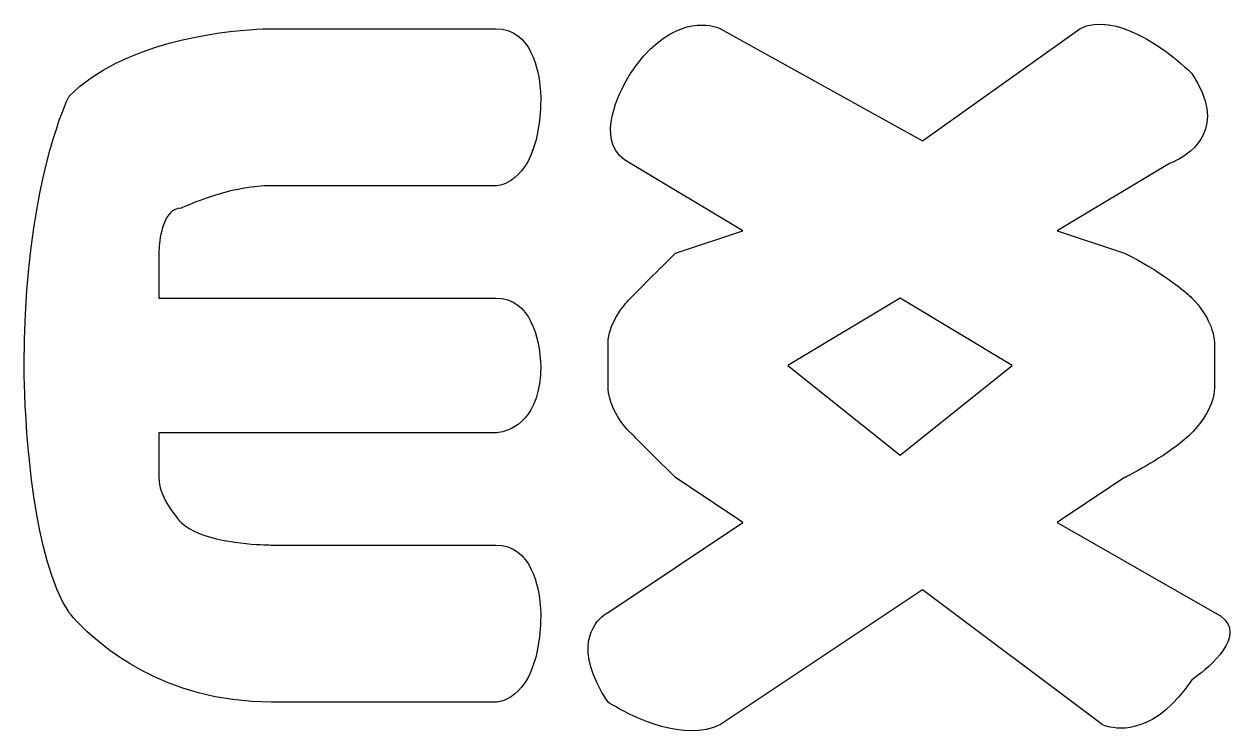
# Model space of a CAD drawing. Extents: x 8 to 213, y -217 to -66.
# Drawn here: x 132.42 to 138.05, y -110.57 to -107.26 of the extents above; entities that cross this region are included whole.
import ezdxf

# ---------------------------------------------------------------- set-up
doc = ezdxf.new("R2010")
doc.units = 0
doc.header["$MEASUREMENT"] = 0

msp = doc.modelspace()

# ---------------------------------------------------------------- linework, layer by layer
for p, q in [((133.3333, -107.3047, -55.0162), (133.3841, -107.2981, -55.0162)), ((133.3841, -107.2981, -55.0162), (133.4305, -107.2931, -55.0162)), ((133.4305, -107.2931, -55.0162), (133.4717, -107.2895, -55.0162)), ((133.4717, -107.2895, -55.0162), (133.507, -107.2871, -55.0162)), ((133.507, -107.2871, -55.0162), (133.5357, -107.2857, -55.0162)), ((133.5357, -107.2857, -55.0162), (133.557, -107.2849, -55.0162)), ((133.557, -107.2849, -55.0162), (133.5704, -107.2846, -55.0162)), ((133.5704, -107.2846, -55.0162), (133.575, -107.2846, -55.0162)), ((133.575, -107.2846, -55.0162), (134.6241, -107.2846, -55.0162)), ((134.6241, -107.2846, -55.0162), (134.654, -107.2869, -55.0162)), ((134.654, -107.2869, -55.0162), (134.681, -107.2934, -55.0162)), ((134.681, -107.2934, -55.0162), (134.7051, -107.3037, -55.0162)), ((135.4367, -107.3103, -55.0162), (135.4649, -107.2957, -55.0162)), ((135.4649, -107.2957, -55.0162), (135.4919, -107.2846, -55.0162)), ((135.4919, -107.2846, -55.0162), (135.5177, -107.2767, -55.0162)), ((135.5177, -107.2767, -55.0162), (135.5421, -107.2715, -55.0162)), ((135.5421, -107.2715, -55.0162), (135.5649, -107.2687, -55.0162)), ((135.5649, -107.2687, -55.0162), (135.5859, -107.2678, -55.0162)), ((135.5859, -107.2678, -55.0162), (135.6051, -107.2685, -55.0162)), ((135.6051, -107.2685, -55.0162), (135.6222, -107.2704, -55.0162)), ((135.6222, -107.2704, -55.0162), (135.6371, -107.2731, -55.0162)), ((135.6371, -107.2731, -55.0162), (135.6497, -107.2762, -55.0162)), ((135.6497, -107.2762, -55.0162), (135.6598, -107.2793, -55.0162)), ((135.6598, -107.2793, -55.0162), (135.6671, -107.282, -55.0162)), ((135.6671, -107.282, -55.0162), (135.6717, -107.2839, -55.0162)), ((135.6717, -107.2839, -55.0162), (135.6732, -107.2846, -55.0162)), ((135.6732, -107.2846, -55.0162), (136.6174, -107.8092, -55.0162)), ((136.6174, -107.8092, -55.0162), (137.3518, -107.2846, -55.0162)), ((137.3518, -107.2846, -55.0162), (137.384, -107.2719, -55.0162)), ((137.384, -107.2719, -55.0162), (137.4175, -107.265, -55.0162)), ((137.4175, -107.265, -55.0162), (137.4519, -107.2632, -55.0162)), ((137.4519, -107.2632, -55.0162), (137.4869, -107.2661, -55.0162)), ((137.4869, -107.2661, -55.0162), (137.5223, -107.2731, -55.0162)), ((137.5223, -107.2731, -55.0162), (137.5576, -107.2837, -55.0162)), ((137.5576, -107.2837, -55.0162), (137.5927, -107.2972, -55.0162)), ((137.5927, -107.2972, -55.0162), (137.6271, -107.3131, -55.0162)), ((133.0364, -107.371, -55.0162), (133.0991, -107.3526, -55.0162)), ((133.0991, -107.3526, -55.0162), (133.1608, -107.337, -55.0162)), ((133.1608, -107.337, -55.0162), (133.2209, -107.3239, -55.0162)), ((133.2209, -107.3239, -55.0162), (133.2786, -107.3133, -55.0162)), ((133.2786, -107.3133, -55.0162), (133.3333, -107.3047, -55.0162)), ((134.7051, -107.3037, -55.0162), (134.7265, -107.3173, -55.0162)), ((134.7265, -107.3173, -55.0162), (134.7454, -107.3338, -55.0162)), ((134.7454, -107.3338, -55.0162), (134.7619, -107.3526, -55.0162)), ((134.7619, -107.3526, -55.0162), (134.7763, -107.3733, -55.0162)), ((135.3473, -107.3794, -55.0162), (135.3778, -107.3517, -55.0162)), ((135.3778, -107.3517, -55.0162), (135.4077, -107.3289, -55.0162)), ((135.4077, -107.3289, -55.0162), (135.4367, -107.3103, -55.0162)), ((137.6271, -107.3131, -55.0162), (137.6606, -107.331, -55.0162)), ((137.6606, -107.331, -55.0162), (137.6928, -107.3502, -55.0162)), ((137.6928, -107.3502, -55.0162), (137.7234, -107.3701, -55.0162)), ((132.9111, -107.4174, -55.0162), (132.9735, -107.3926, -55.0162)), ((132.9735, -107.3926, -55.0162), (133.0364, -107.371, -55.0162)), ((134.7763, -107.3733, -55.0162), (134.7886, -107.3954, -55.0162)), ((134.7886, -107.3954, -55.0162), (134.799, -107.4184, -55.0162)), ((135.3163, -107.4121, -55.0162), (135.3473, -107.3794, -55.0162)), ((137.7234, -107.3701, -55.0162), (137.7521, -107.3904, -55.0162)), ((137.7521, -107.3904, -55.0162), (137.7787, -107.4102, -55.0162)), ((137.7787, -107.4102, -55.0162), (137.8027, -107.4293, -55.0162)), ((132.7905, -107.4779, -55.0162), (132.8498, -107.4457, -55.0162)), ((132.8498, -107.4457, -55.0162), (132.9111, -107.4174, -55.0162)), ((134.799, -107.4184, -55.0162), (134.8077, -107.442, -55.0162)), ((134.8077, -107.442, -55.0162), (134.8148, -107.4655, -55.0162)), ((134.8148, -107.4655, -55.0162), (134.8205, -107.4886, -55.0162)), ((135.2536, -107.4944, -55.0162), (135.285, -107.4503, -55.0162)), ((135.285, -107.4503, -55.0162), (135.3163, -107.4121, -55.0162)), ((137.8027, -107.4293, -55.0162), (137.8239, -107.4469, -55.0162)), ((137.8239, -107.4469, -55.0162), (137.842, -107.4625, -55.0162)), ((137.842, -107.4625, -55.0162), (137.8565, -107.4757, -55.0162)), ((132.6802, -107.5545, -55.0162), (132.7337, -107.514, -55.0162)), ((132.7337, -107.514, -55.0162), (132.7905, -107.4779, -55.0162)), ((134.8205, -107.4886, -55.0162), (134.8249, -107.5107, -55.0162)), ((134.8249, -107.5107, -55.0162), (134.8282, -107.5314, -55.0162)), ((135.2334, -107.528, -55.0162), (135.2415, -107.5139, -55.0162)), ((135.2415, -107.5139, -55.0162), (135.2479, -107.5033, -55.0162)), ((135.2479, -107.5033, -55.0162), (135.2521, -107.4967, -55.0162)), ((135.2521, -107.4967, -55.0162), (135.2536, -107.4944, -55.0162)), ((137.8565, -107.4757, -55.0162), (137.8673, -107.4857, -55.0162)), ((137.8673, -107.4857, -55.0162), (137.8741, -107.4922, -55.0162)), ((137.8741, -107.4922, -55.0162), (137.8764, -107.4944, -55.0162)), ((137.8764, -107.4944, -55.0162), (137.904, -107.5401, -55.0162)), ((132.6308, -107.5993, -55.0162), (132.6802, -107.5545, -55.0162)), ((134.8282, -107.5314, -55.0162), (134.8306, -107.5502, -55.0162)), ((134.8306, -107.5502, -55.0162), (134.8322, -107.5666, -55.0162)), ((134.8322, -107.5666, -55.0162), (134.8332, -107.5802, -55.0162)), ((135.2034, -107.5876, -55.0162), (135.2139, -107.5652, -55.0162)), ((135.2139, -107.5652, -55.0162), (135.2241, -107.5452, -55.0162)), ((135.2241, -107.5452, -55.0162), (135.2334, -107.528, -55.0162)), ((137.904, -107.5401, -55.0162), (137.9244, -107.5827, -55.0162)), ((132.6089, -107.6497, -55.0162), (132.618, -107.6277, -55.0162)), ((132.618, -107.6277, -55.0162), (132.6249, -107.6119, -55.0162)), ((132.6249, -107.6119, -55.0162), (132.6292, -107.6025, -55.0162)), ((132.6292, -107.6025, -55.0162), (132.6308, -107.5993, -55.0162)), ((134.8339, -107.5993, -55.0162), (134.8324, -107.6592, -55.0162)), ((134.8332, -107.5802, -55.0162), (134.8337, -107.5905, -55.0162)), ((134.8337, -107.5905, -55.0162), (134.8339, -107.5971, -55.0162)), ((134.8339, -107.5971, -55.0162), (134.8339, -107.5993, -55.0162)), ((135.1835, -107.6378, -55.0162), (135.1931, -107.6119, -55.0162)), ((135.1931, -107.6119, -55.0162), (135.2034, -107.5876, -55.0162)), ((137.9244, -107.5827, -55.0162), (137.9382, -107.6222, -55.0162)), ((137.9382, -107.6222, -55.0162), (137.946, -107.6589, -55.0162)), ((132.5854, -107.7126, -55.0162), (132.598, -107.678, -55.0162)), ((132.598, -107.678, -55.0162), (132.6089, -107.6497, -55.0162)), ((134.8324, -107.6592, -55.0162), (134.828, -107.7131, -55.0162)), ((135.1679, -107.6928, -55.0162), (135.1749, -107.6649, -55.0162)), ((135.1749, -107.6649, -55.0162), (135.1835, -107.6378, -55.0162)), ((137.946, -107.6589, -55.0162), (137.9485, -107.6928, -55.0162)), ((132.5716, -107.7536, -55.0162), (132.5854, -107.7126, -55.0162)), ((134.828, -107.7131, -55.0162), (134.8212, -107.7613, -55.0162)), ((135.1605, -107.7493, -55.0162), (135.1629, -107.721, -55.0162)), ((135.1629, -107.721, -55.0162), (135.1679, -107.6928, -55.0162)), ((137.9462, -107.7239, -55.0162), (137.9399, -107.7523, -55.0162)), ((137.9485, -107.6928, -55.0162), (137.9462, -107.7239, -55.0162)), ((132.5415, -107.8543, -55.0162), (132.5569, -107.8008, -55.0162)), ((132.5569, -107.8008, -55.0162), (132.5716, -107.7536, -55.0162)), ((134.8121, -107.8041, -55.0162), (134.8011, -107.8419, -55.0162)), ((134.8212, -107.7613, -55.0162), (134.8121, -107.8041, -55.0162)), ((135.161, -107.7772, -55.0162), (135.1605, -107.7493, -55.0162)), ((135.165, -107.8042, -55.0162), (135.161, -107.7772, -55.0162)), ((135.173, -107.8301, -55.0162), (135.165, -107.8042, -55.0162)), ((137.9174, -107.8014, -55.0162), (137.9026, -107.8223, -55.0162)), ((137.9301, -107.7781, -55.0162), (137.9174, -107.8014, -55.0162)), ((137.9399, -107.7523, -55.0162), (137.9301, -107.7781, -55.0162)), ((132.5259, -107.9141, -55.0162), (132.5415, -107.8543, -55.0162)), ((134.8011, -107.8419, -55.0162), (134.7886, -107.875, -55.0162)), ((135.1853, -107.8545, -55.0162), (135.173, -107.8301, -55.0162)), ((135.2026, -107.8768, -55.0162), (135.1853, -107.8545, -55.0162)), ((137.8688, -107.857, -55.0162), (137.8511, -107.871, -55.0162)), ((137.8862, -107.8408, -55.0162), (137.8688, -107.857, -55.0162)), ((137.9026, -107.8223, -55.0162), (137.8862, -107.8408, -55.0162)), ((132.5102, -107.9802, -55.0162), (132.5259, -107.9141, -55.0162)), ((134.7748, -107.9037, -55.0162), (134.7601, -107.9283, -55.0162)), ((134.7886, -107.875, -55.0162), (134.7748, -107.9037, -55.0162)), ((135.2252, -107.8968, -55.0162), (135.2026, -107.8768, -55.0162)), ((135.2536, -107.9141, -55.0162), (135.2252, -107.8968, -55.0162)), ((135.7781, -108.2288, -55.0162), (135.2536, -107.9141, -55.0162)), ((135.2536, -107.9141, -55.0162), (135.2536, -107.9141, -55.0162)), ((137.7715, -107.9141, -55.0162), (137.2469, -108.2288, -55.0162)), ((137.7737, -107.9133, -55.0162), (137.7715, -107.9141, -55.0162)), ((137.7801, -107.9108, -55.0162), (137.7737, -107.9133, -55.0162)), ((137.7899, -107.9066, -55.0162), (137.7801, -107.9108, -55.0162)), ((137.8025, -107.9006, -55.0162), (137.7899, -107.9066, -55.0162)), ((137.8173, -107.8928, -55.0162), (137.8025, -107.9006, -55.0162)), ((137.8338, -107.8829, -55.0162), (137.8173, -107.8928, -55.0162)), ((137.8511, -107.871, -55.0162), (137.8338, -107.8829, -55.0162)), ((134.729, -107.9665, -55.0162), (134.7133, -107.9807, -55.0162)), ((134.7447, -107.9492, -55.0162), (134.729, -107.9665, -55.0162)), ((134.7601, -107.9283, -55.0162), (134.7447, -107.9492, -55.0162)), ((132.4948, -108.0526, -55.0162), (132.5102, -107.9802, -55.0162)), ((133.4508, -108.0299, -55.0162), (133.4209, -108.0354, -55.0162)), ((133.4813, -108.0254, -55.0162), (133.4508, -108.0299, -55.0162)), ((133.5122, -108.0219, -55.0162), (133.4813, -108.0254, -55.0162)), ((133.5435, -108.0197, -55.0162), (133.5122, -108.0219, -55.0162)), ((133.575, -108.019, -55.0162), (133.5435, -108.0197, -55.0162)), ((134.6241, -108.019, -55.0162), (133.575, -108.019, -55.0162)), ((134.6256, -108.0189, -55.0162), (134.6241, -108.019, -55.0162)), ((134.63, -108.0186, -55.0162), (134.6256, -108.0189, -55.0162)), ((134.6368, -108.0176, -55.0162), (134.63, -108.0186, -55.0162)), ((134.6459, -108.0156, -55.0162), (134.6368, -108.0176, -55.0162)), ((134.6569, -108.0124, -55.0162), (134.6459, -108.0156, -55.0162)), ((134.6694, -108.0077, -55.0162), (134.6569, -108.0124, -55.0162)), ((134.6832, -108.001, -55.0162), (134.6694, -108.0077, -55.0162)), ((134.698, -107.9921, -55.0162), (134.6832, -108.001, -55.0162)), ((134.7133, -107.9807, -55.0162), (134.698, -107.9921, -55.0162)), ((132.4801, -108.1312, -55.0162), (132.4948, -108.0526, -55.0162)), ((133.2637, -108.0793, -55.0162), (133.2426, -108.087, -55.0162)), ((133.2865, -108.0714, -55.0162), (133.2637, -108.0793, -55.0162)), ((133.3108, -108.0636, -55.0162), (133.2865, -108.0714, -55.0162)), ((133.3366, -108.0559, -55.0162), (133.3108, -108.0636, -55.0162)), ((133.3637, -108.0485, -55.0162), (133.3366, -108.0559, -55.0162)), ((133.3918, -108.0416, -55.0162), (133.3637, -108.0485, -55.0162)), ((133.4209, -108.0354, -55.0162), (133.3918, -108.0416, -55.0162)), ((132.4663, -108.2162, -55.0162), (132.4801, -108.1312, -55.0162)), ((133.1148, -108.1366, -55.0162), (133.1041, -108.1457, -55.0162)), ((133.1269, -108.1298, -55.0162), (133.1148, -108.1366, -55.0162)), ((133.1404, -108.1254, -55.0162), (133.1269, -108.1298, -55.0162)), ((133.1553, -108.1239, -55.0162), (133.1404, -108.1254, -55.0162)), ((133.1569, -108.1231, -55.0162), (133.1553, -108.1239, -55.0162)), ((133.1614, -108.121, -55.0162), (133.1569, -108.1231, -55.0162)), ((133.1688, -108.1175, -55.0162), (133.1614, -108.121, -55.0162)), ((133.1788, -108.113, -55.0162), (133.1688, -108.1175, -55.0162)), ((133.1914, -108.1075, -55.0162), (133.1788, -108.113, -55.0162)), ((133.2063, -108.1012, -55.0162), (133.1914, -108.1075, -55.0162)), ((133.2234, -108.0943, -55.0162), (133.2063, -108.1012, -55.0162)), ((133.2426, -108.087, -55.0162), (133.2234, -108.0943, -55.0162)), ((133.0731, -108.1978, -55.0162), (133.0679, -108.2131, -55.0162)), ((133.0792, -108.183, -55.0162), (133.0731, -108.1978, -55.0162)), ((133.0864, -108.1692, -55.0162), (133.0792, -108.183, -55.0162)), ((133.0947, -108.1567, -55.0162), (133.0864, -108.1692, -55.0162)), ((133.1041, -108.1457, -55.0162), (133.0947, -108.1567, -55.0162)), ((132.4537, -108.3075, -55.0162), (132.4663, -108.2162, -55.0162)), ((133.06, -108.2445, -55.0162), (133.0571, -108.2599, -55.0162)), ((133.0635, -108.2288, -55.0162), (133.06, -108.2445, -55.0162)), ((133.0679, -108.2131, -55.0162), (133.0635, -108.2288, -55.0162)), ((135.4634, -108.3337, -55.0162), (135.7781, -108.2288, -55.0162)), ((137.2469, -108.2288, -55.0162), (137.5616, -108.3337, -55.0162)), ((132.4428, -108.4051, -55.0162), (132.4537, -108.3075, -55.0162)), ((133.0513, -108.3119, -55.0162), (133.0508, -108.321, -55.0162)), ((133.0521, -108.3009, -55.0162), (133.0513, -108.3119, -55.0162)), ((133.0532, -108.2884, -55.0162), (133.0521, -108.3009, -55.0162)), ((133.0549, -108.2746, -55.0162), (133.0532, -108.2884, -55.0162)), ((133.0571, -108.2599, -55.0162), (133.0549, -108.2746, -55.0162)), ((133.0505, -108.3278, -55.0162), (133.0504, -108.3322, -55.0162)), ((133.0504, -108.3322, -55.0162), (133.0504, -108.3337, -55.0162)), ((133.0504, -108.3337, -55.0162), (133.0504, -108.5435, -55.0162)), ((133.0508, -108.321, -55.0162), (133.0505, -108.3278, -55.0162)), ((135.4181, -108.379, -55.0162), (135.4306, -108.3665, -55.0162)), ((135.4306, -108.3665, -55.0162), (135.4416, -108.3555, -55.0162)), ((135.4416, -108.3555, -55.0162), (135.4506, -108.3465, -55.0162)), ((135.4506, -108.3465, -55.0162), (135.4575, -108.3396, -55.0162)), ((135.4575, -108.3396, -55.0162), (135.4619, -108.3352, -55.0162)), ((135.4619, -108.3352, -55.0162), (135.4634, -108.3337, -55.0162)), ((137.5616, -108.3337, -55.0162), (137.5923, -108.3494, -55.0162)), ((137.5923, -108.3494, -55.0162), (137.6214, -108.3651, -55.0162)), ((137.6214, -108.3651, -55.0162), (137.649, -108.3806, -55.0162)), ((132.4337, -108.5089, -55.0162), (132.4428, -108.4051, -55.0162)), ((135.3585, -108.4386, -55.0162), (135.3742, -108.4229, -55.0162)), ((135.3742, -108.4229, -55.0162), (135.3895, -108.4076, -55.0162)), ((135.3895, -108.4076, -55.0162), (135.4043, -108.3928, -55.0162)), ((135.4043, -108.3928, -55.0162), (135.4181, -108.379, -55.0162)), ((137.649, -108.3806, -55.0162), (137.6749, -108.3958, -55.0162)), ((137.6749, -108.3958, -55.0162), (137.6993, -108.4108, -55.0162)), ((137.6993, -108.4108, -55.0162), (137.7221, -108.4253, -55.0162)), ((135.3127, -108.4844, -55.0162), (135.3274, -108.4697, -55.0162)), ((135.3274, -108.4697, -55.0162), (135.3428, -108.4543, -55.0162)), ((135.3428, -108.4543, -55.0162), (135.3585, -108.4386, -55.0162)), ((137.7221, -108.4253, -55.0162), (137.7434, -108.4394, -55.0162)), ((137.7434, -108.4394, -55.0162), (137.7631, -108.4529, -55.0162)), ((137.7631, -108.4529, -55.0162), (137.7812, -108.4658, -55.0162)), ((137.7812, -108.4658, -55.0162), (137.7977, -108.478, -55.0162)), ((137.7977, -108.478, -55.0162), (137.8126, -108.4894, -55.0162)), ((132.4268, -108.6191, -55.0162), (132.4337, -108.5089, -55.0162)), ((135.2594, -108.5377, -55.0162), (135.2663, -108.5308, -55.0162)), ((135.2663, -108.5308, -55.0162), (135.2754, -108.5217, -55.0162)), ((135.2754, -108.5217, -55.0162), (135.2863, -108.5108, -55.0162)), ((135.2863, -108.5108, -55.0162), (135.2989, -108.4982, -55.0162)), ((135.2989, -108.4982, -55.0162), (135.3127, -108.4844, -55.0162)), ((137.8126, -108.4894, -55.0162), (137.826, -108.4999, -55.0162)), ((137.826, -108.4999, -55.0162), (137.8378, -108.5095, -55.0162)), ((137.8378, -108.5095, -55.0162), (137.848, -108.5181, -55.0162)), ((137.848, -108.5181, -55.0162), (137.8567, -108.5255, -55.0162)), ((137.8567, -108.5255, -55.0162), (137.8638, -108.5318, -55.0162)), ((137.8638, -108.5318, -55.0162), (137.8693, -108.5368, -55.0162)), ((137.8693, -108.5368, -55.0162), (137.8732, -108.5405, -55.0162)), ((133.0504, -108.5435, -55.0162), (134.6241, -108.5435, -55.0162)), ((134.6241, -108.5435, -55.0162), (134.654, -108.5458, -55.0162)), ((134.654, -108.5458, -55.0162), (134.681, -108.5524, -55.0162)), ((134.681, -108.5524, -55.0162), (134.7051, -108.5627, -55.0162)), ((134.7051, -108.5627, -55.0162), (134.7265, -108.5763, -55.0162)), ((134.7265, -108.5763, -55.0162), (134.7454, -108.5927, -55.0162)), ((134.7454, -108.5927, -55.0162), (134.7619, -108.6115, -55.0162)), ((135.2089, -108.5977, -55.0162), (135.2166, -108.5872, -55.0162)), ((135.2166, -108.5872, -55.0162), (135.224, -108.5776, -55.0162)), ((135.224, -108.5776, -55.0162), (135.2309, -108.569, -55.0162)), ((135.2309, -108.569, -55.0162), (135.2372, -108.5616, -55.0162)), ((135.2372, -108.5616, -55.0162), (135.2427, -108.5553, -55.0162)), ((135.2427, -108.5553, -55.0162), (135.2472, -108.5503, -55.0162)), ((135.2472, -108.5503, -55.0162), (135.2506, -108.5466, -55.0162)), ((135.2506, -108.5466, -55.0162), (135.2528, -108.5443, -55.0162)), ((135.2528, -108.5443, -55.0162), (135.2536, -108.5435, -55.0162)), ((135.2536, -108.5435, -55.0162), (135.2551, -108.542, -55.0162)), ((135.2551, -108.542, -55.0162), (135.2594, -108.5377, -55.0162)), ((136.5125, -108.5435, -55.0162), (135.9879, -108.8583, -55.0162)), ((137.0371, -108.8583, -55.0162), (136.5125, -108.5435, -55.0162)), ((136.5125, -108.5435, -55.0162), (136.5125, -108.5435, -55.0162)), ((137.8732, -108.5405, -55.0162), (137.8756, -108.5428, -55.0162)), ((137.8756, -108.5428, -55.0162), (137.8764, -108.5435, -55.0162)), ((137.8764, -108.5435, -55.0162), (137.8913, -108.5593, -55.0162)), ((137.8913, -108.5593, -55.0162), (137.9048, -108.5749, -55.0162)), ((137.9048, -108.5749, -55.0162), (137.9168, -108.5904, -55.0162)), ((137.9168, -108.5904, -55.0162), (137.9276, -108.6057, -55.0162)), ((132.4225, -108.7355, -55.0162), (132.4268, -108.6191, -55.0162)), ((134.7619, -108.6115, -55.0162), (134.7763, -108.6322, -55.0162)), ((134.7763, -108.6322, -55.0162), (134.7886, -108.6543, -55.0162)), ((135.1713, -108.6618, -55.0162), (135.1782, -108.6477, -55.0162)), ((135.1782, -108.6477, -55.0162), (135.1856, -108.6342, -55.0162)), ((135.1856, -108.6342, -55.0162), (135.1933, -108.6213, -55.0162)), ((135.1933, -108.6213, -55.0162), (135.2011, -108.6091, -55.0162)), ((135.2011, -108.6091, -55.0162), (135.2089, -108.5977, -55.0162)), ((137.9276, -108.6057, -55.0162), (137.937, -108.6206, -55.0162)), ((137.937, -108.6206, -55.0162), (137.9453, -108.6351, -55.0162)), ((137.9453, -108.6351, -55.0162), (137.9525, -108.6492, -55.0162)), ((137.9525, -108.6492, -55.0162), (137.9586, -108.6627, -55.0162)), ((134.7886, -108.6543, -55.0162), (134.799, -108.6774, -55.0162)), ((134.799, -108.6774, -55.0162), (134.8077, -108.7009, -55.0162)), ((134.8077, -108.7009, -55.0162), (134.8148, -108.7244, -55.0162)), ((135.155, -108.7065, -55.0162), (135.1596, -108.6913, -55.0162)), ((135.1596, -108.6913, -55.0162), (135.165, -108.6763, -55.0162)), ((135.165, -108.6763, -55.0162), (135.1713, -108.6618, -55.0162)), ((137.9586, -108.6627, -55.0162), (137.9638, -108.6756, -55.0162)), ((137.9638, -108.6756, -55.0162), (137.9682, -108.6878, -55.0162)), ((137.9682, -108.6878, -55.0162), (137.9717, -108.6992, -55.0162)), ((137.9717, -108.6992, -55.0162), (137.9746, -108.7097, -55.0162)), ((132.4209, -108.8583, -55.0162), (132.4225, -108.7355, -55.0162)), ((134.8148, -108.7244, -55.0162), (134.8205, -108.7475, -55.0162)), ((134.8205, -108.7475, -55.0162), (134.8249, -108.7696, -55.0162)), ((135.1487, -108.7534, -55.0162), (135.1494, -108.7376, -55.0162)), ((135.1487, -108.9632, -55.0162), (135.1487, -108.7534, -55.0162)), ((135.1494, -108.7376, -55.0162), (135.1516, -108.722, -55.0162)), ((135.1516, -108.722, -55.0162), (135.155, -108.7065, -55.0162)), ((137.9746, -108.7097, -55.0162), (137.9768, -108.7193, -55.0162)), ((137.9768, -108.7193, -55.0162), (137.9784, -108.7279, -55.0162)), ((137.9784, -108.7279, -55.0162), (137.9796, -108.7353, -55.0162)), ((137.9796, -108.7353, -55.0162), (137.9804, -108.7416, -55.0162)), ((137.9804, -108.7416, -55.0162), (137.9809, -108.7466, -55.0162)), ((137.9809, -108.7466, -55.0162), (137.9812, -108.7503, -55.0162)), ((137.9812, -108.7503, -55.0162), (137.9813, -108.7526, -55.0162)), ((137.9813, -108.7526, -55.0162), (137.9813, -108.7534, -55.0162)), ((137.9813, -108.7534, -55.0162), (137.9813, -108.9632, -55.0162)), ((134.8249, -108.7696, -55.0162), (134.8282, -108.7903, -55.0162)), ((134.8282, -108.7903, -55.0162), (134.8306, -108.8091, -55.0162)), ((134.8306, -108.8091, -55.0162), (134.8322, -108.8255, -55.0162)), ((132.421, -108.8644, -55.0162), (132.4209, -108.8583, -55.0162)), ((132.4209, -108.8583, -55.0162), (132.4209, -108.8583, -55.0162)), ((132.4209, -108.8583, -55.0162), (132.4209, -108.8583, -55.0162)), ((132.4212, -108.8821, -55.0162), (132.421, -108.8644, -55.0162)), ((134.8322, -108.8255, -55.0162), (134.8332, -108.8392, -55.0162)), ((134.8339, -108.8583, -55.0162), (134.8324, -108.9032, -55.0162)), ((134.8332, -108.8392, -55.0162), (134.8337, -108.8495, -55.0162)), ((134.8337, -108.8495, -55.0162), (134.8339, -108.856, -55.0162)), ((134.8339, -108.856, -55.0162), (134.8339, -108.8583, -55.0162)), ((135.9879, -108.8583, -55.0162), (136.5125, -109.2779, -55.0162)), ((136.5125, -109.2779, -55.0162), (137.0371, -108.8583, -55.0162)), ((132.4216, -108.9103, -55.0162), (132.4212, -108.8821, -55.0162)), ((132.4226, -108.9481, -55.0162), (132.4216, -108.9103, -55.0162)), ((134.8324, -108.9032, -55.0162), (134.828, -108.9436, -55.0162)), ((132.4242, -108.9943, -55.0162), (132.4226, -108.9481, -55.0162)), ((134.8212, -108.9797, -55.0162), (134.8121, -109.0119, -55.0162)), ((134.828, -108.9436, -55.0162), (134.8212, -108.9797, -55.0162)), ((135.1487, -108.964, -55.0162), (135.1487, -108.9632, -55.0162)), ((135.1488, -108.9662, -55.0162), (135.1487, -108.964, -55.0162)), ((135.149, -108.9699, -55.0162), (135.1488, -108.9662, -55.0162)), ((135.1495, -108.9749, -55.0162), (135.149, -108.9699, -55.0162)), ((135.1503, -108.9812, -55.0162), (135.1495, -108.9749, -55.0162)), ((135.1515, -108.9887, -55.0162), (135.1503, -108.9812, -55.0162)), ((137.9805, -108.9789, -55.0162), (137.9783, -108.9946, -55.0162)), ((137.9813, -108.9632, -55.0162), (137.9805, -108.9789, -55.0162)), ((132.4266, -109.0481, -55.0162), (132.4242, -108.9943, -55.0162)), ((134.8011, -109.0402, -55.0162), (134.7886, -109.0651, -55.0162)), ((134.8121, -109.0119, -55.0162), (134.8011, -109.0402, -55.0162)), ((135.1532, -108.9973, -55.0162), (135.1515, -108.9887, -55.0162)), ((135.1554, -109.0068, -55.0162), (135.1532, -108.9973, -55.0162)), ((135.1582, -109.0174, -55.0162), (135.1554, -109.0068, -55.0162)), ((135.1618, -109.0288, -55.0162), (135.1582, -109.0174, -55.0162)), ((135.1661, -109.0409, -55.0162), (135.1618, -109.0288, -55.0162)), ((135.1713, -109.0538, -55.0162), (135.1661, -109.0409, -55.0162)), ((137.9649, -109.0402, -55.0162), (137.9586, -109.0548, -55.0162)), ((137.9704, -109.0253, -55.0162), (137.9649, -109.0402, -55.0162)), ((137.9749, -109.01, -55.0162), (137.9704, -109.0253, -55.0162)), ((137.9783, -108.9946, -55.0162), (137.9749, -109.01, -55.0162)), ((132.4299, -109.1082, -55.0162), (132.4266, -109.0481, -55.0162)), ((134.7748, -109.0866, -55.0162), (134.7601, -109.105, -55.0162)), ((134.7886, -109.0651, -55.0162), (134.7748, -109.0866, -55.0162)), ((135.1775, -109.0674, -55.0162), (135.1713, -109.0538, -55.0162)), ((135.1846, -109.0814, -55.0162), (135.1775, -109.0674, -55.0162)), ((135.1929, -109.096, -55.0162), (135.1846, -109.0814, -55.0162)), ((135.2024, -109.1109, -55.0162), (135.1929, -109.096, -55.0162)), ((137.9367, -109.0953, -55.0162), (137.9288, -109.1074, -55.0162)), ((137.9443, -109.0824, -55.0162), (137.9367, -109.0953, -55.0162)), ((137.9517, -109.0689, -55.0162), (137.9443, -109.0824, -55.0162)), ((137.9586, -109.0548, -55.0162), (137.9517, -109.0689, -55.0162)), ((132.4344, -109.1739, -55.0162), (132.4299, -109.1082, -55.0162)), ((134.698, -109.1529, -55.0162), (134.6832, -109.1595, -55.0162)), ((134.7133, -109.1443, -55.0162), (134.698, -109.1529, -55.0162)), ((134.729, -109.1337, -55.0162), (134.7133, -109.1443, -55.0162)), ((134.7447, -109.1207, -55.0162), (134.729, -109.1337, -55.0162)), ((134.7601, -109.105, -55.0162), (134.7447, -109.1207, -55.0162)), ((135.2131, -109.1262, -55.0162), (135.2024, -109.1109, -55.0162)), ((135.2251, -109.1416, -55.0162), (135.2131, -109.1262, -55.0162)), ((135.2386, -109.1573, -55.0162), (135.2251, -109.1416, -55.0162)), ((137.8928, -109.155, -55.0162), (137.8873, -109.1613, -55.0162)), ((137.899, -109.1475, -55.0162), (137.8928, -109.155, -55.0162)), ((137.9059, -109.139, -55.0162), (137.899, -109.1475, -55.0162)), ((137.9133, -109.1294, -55.0162), (137.9059, -109.139, -55.0162)), ((137.921, -109.1188, -55.0162), (137.9133, -109.1294, -55.0162)), ((137.9288, -109.1074, -55.0162), (137.921, -109.1188, -55.0162)), ((132.4401, -109.2439, -55.0162), (132.4344, -109.1739, -55.0162)), ((134.6241, -109.173, -55.0162), (133.0504, -109.173, -55.0162)), ((133.0504, -109.173, -55.0162), (133.0504, -109.3828, -55.0162)), ((134.6256, -109.173, -55.0162), (134.6241, -109.173, -55.0162)), ((134.63, -109.1727, -55.0162), (134.6256, -109.173, -55.0162)), ((134.6368, -109.172, -55.0162), (134.63, -109.1727, -55.0162)), ((134.6459, -109.1705, -55.0162), (134.6368, -109.172, -55.0162)), ((134.6569, -109.1681, -55.0162), (134.6459, -109.1705, -55.0162)), ((134.6694, -109.1645, -55.0162), (134.6569, -109.1681, -55.0162)), ((134.6832, -109.1595, -55.0162), (134.6694, -109.1645, -55.0162)), ((135.2536, -109.173, -55.0162), (135.2386, -109.1573, -55.0162)), ((135.2543, -109.1738, -55.0162), (135.2536, -109.173, -55.0162)), ((135.2566, -109.1761, -55.0162), (135.2543, -109.1738, -55.0162)), ((135.2603, -109.1797, -55.0162), (135.2566, -109.1761, -55.0162)), ((135.2653, -109.1848, -55.0162), (135.2603, -109.1797, -55.0162)), ((135.2716, -109.191, -55.0162), (135.2653, -109.1848, -55.0162)), ((135.2791, -109.1985, -55.0162), (135.2716, -109.191, -55.0162)), ((135.2876, -109.2071, -55.0162), (135.2791, -109.1985, -55.0162)), ((135.2972, -109.2167, -55.0162), (135.2876, -109.2071, -55.0162)), ((137.8421, -109.2044, -55.0162), (137.8231, -109.2199, -55.0162)), ((137.8599, -109.1887, -55.0162), (137.8421, -109.2044, -55.0162)), ((137.8764, -109.173, -55.0162), (137.8599, -109.1887, -55.0162)), ((137.8771, -109.1722, -55.0162), (137.8764, -109.173, -55.0162)), ((137.8793, -109.17, -55.0162), (137.8771, -109.1722, -55.0162)), ((137.8827, -109.1663, -55.0162), (137.8793, -109.17, -55.0162)), ((137.8873, -109.1613, -55.0162), (137.8827, -109.1663, -55.0162)), ((132.4472, -109.3173, -55.0162), (132.4401, -109.2439, -55.0162)), ((135.3077, -109.2272, -55.0162), (135.2972, -109.2167, -55.0162)), ((135.3191, -109.2386, -55.0162), (135.3077, -109.2272, -55.0162)), ((135.3313, -109.2508, -55.0162), (135.3191, -109.2386, -55.0162)), ((135.3442, -109.2637, -55.0162), (135.3313, -109.2508, -55.0162)), ((135.3577, -109.2772, -55.0162), (135.3442, -109.2637, -55.0162)), ((137.7621, -109.2646, -55.0162), (137.7411, -109.2787, -55.0162)), ((137.7829, -109.2501, -55.0162), (137.7621, -109.2646, -55.0162)), ((137.8033, -109.2351, -55.0162), (137.7829, -109.2501, -55.0162)), ((137.8231, -109.2199, -55.0162), (137.8033, -109.2351, -55.0162)), ((132.4559, -109.393, -55.0162), (132.4472, -109.3173, -55.0162)), ((135.3718, -109.2913, -55.0162), (135.3577, -109.2772, -55.0162)), ((135.3863, -109.3058, -55.0162), (135.3718, -109.2913, -55.0162)), ((135.4013, -109.3207, -55.0162), (135.3863, -109.3058, -55.0162)), ((135.4165, -109.336, -55.0162), (135.4013, -109.3207, -55.0162)), ((137.6797, -109.3173, -55.0162), (137.6604, -109.3287, -55.0162)), ((137.6997, -109.3051, -55.0162), (137.6797, -109.3173, -55.0162)), ((137.7203, -109.2922, -55.0162), (137.6997, -109.3051, -55.0162)), ((137.7411, -109.2787, -55.0162), (137.7203, -109.2922, -55.0162)), ((135.432, -109.3515, -55.0162), (135.4165, -109.336, -55.0162)), ((135.4477, -109.3671, -55.0162), (135.432, -109.3515, -55.0162)), ((135.4634, -109.3828, -55.0162), (135.4477, -109.3671, -55.0162)), ((137.5632, -109.3821, -55.0162), (137.5616, -109.3828, -55.0162)), ((137.5676, -109.3798, -55.0162), (137.5632, -109.3821, -55.0162)), ((137.5747, -109.3761, -55.0162), (137.5676, -109.3798, -55.0162)), ((137.5843, -109.3711, -55.0162), (137.5747, -109.3761, -55.0162)), ((137.596, -109.3648, -55.0162), (137.5843, -109.3711, -55.0162)), ((137.6098, -109.3573, -55.0162), (137.596, -109.3648, -55.0162)), ((137.6252, -109.3488, -55.0162), (137.6098, -109.3573, -55.0162)), ((137.6422, -109.3392, -55.0162), (137.6252, -109.3488, -55.0162)), ((137.6604, -109.3287, -55.0162), (137.6422, -109.3392, -55.0162)), ((132.4663, -109.4701, -55.0162), (132.4559, -109.393, -55.0162)), ((133.0504, -109.3828, -55.0162), (133.0512, -109.3986, -55.0162)), ((133.0512, -109.3986, -55.0162), (133.0534, -109.4142, -55.0162)), ((133.0534, -109.4142, -55.0162), (133.0568, -109.4297, -55.0162)), ((133.0568, -109.4297, -55.0162), (133.0613, -109.4449, -55.0162)), ((135.7781, -109.5927, -55.0162), (135.4634, -109.3828, -55.0162)), ((137.5616, -109.3828, -55.0162), (137.2469, -109.5927, -55.0162)), ((132.4786, -109.5475, -55.0162), (132.4663, -109.4701, -55.0162)), ((133.0613, -109.4449, -55.0162), (133.0668, -109.4599, -55.0162)), ((133.0668, -109.4599, -55.0162), (133.0731, -109.4744, -55.0162)), ((133.0731, -109.4744, -55.0162), (133.08, -109.4885, -55.0162)), ((133.08, -109.4885, -55.0162), (133.0873, -109.502, -55.0162)), ((132.4929, -109.6242, -55.0162), (132.4786, -109.5475, -55.0162)), ((133.0873, -109.502, -55.0162), (133.095, -109.5149, -55.0162)), ((133.095, -109.5149, -55.0162), (133.1029, -109.5271, -55.0162)), ((133.1029, -109.5271, -55.0162), (133.1107, -109.5385, -55.0162)), ((133.1107, -109.5385, -55.0162), (133.1184, -109.549, -55.0162)), ((133.1184, -109.549, -55.0162), (133.1258, -109.5586, -55.0162)), ((133.1258, -109.5586, -55.0162), (133.1327, -109.5672, -55.0162)), ((133.1327, -109.5672, -55.0162), (133.1389, -109.5746, -55.0162)), ((133.1389, -109.5746, -55.0162), (133.1444, -109.5809, -55.0162)), ((133.1444, -109.5809, -55.0162), (133.149, -109.5859, -55.0162)), ((133.149, -109.5859, -55.0162), (133.1524, -109.5896, -55.0162)), ((133.1524, -109.5896, -55.0162), (133.1546, -109.5919, -55.0162)), ((133.1546, -109.5919, -55.0162), (133.1553, -109.5927, -55.0162)), ((133.1553, -109.5927, -55.0162), (133.1726, -109.6076, -55.0162)), ((133.1726, -109.6076, -55.0162), (133.1926, -109.6211, -55.0162)), ((135.1487, -110.0123, -55.0162), (135.7781, -109.5927, -55.0162)), ((137.2469, -109.5927, -55.0162), (137.9813, -110.0123, -55.0162)), ((132.5095, -109.6992, -55.0162), (132.4929, -109.6242, -55.0162)), ((133.1926, -109.6211, -55.0162), (133.2149, -109.6331, -55.0162)), ((133.2149, -109.6331, -55.0162), (133.2393, -109.6439, -55.0162)), ((133.2393, -109.6439, -55.0162), (133.2652, -109.6533, -55.0162)), ((133.2652, -109.6533, -55.0162), (133.2922, -109.6616, -55.0162)), ((133.2922, -109.6616, -55.0162), (133.3201, -109.6688, -55.0162)), ((132.5284, -109.7714, -55.0162), (132.5095, -109.6992, -55.0162)), ((133.3201, -109.6688, -55.0162), (133.3484, -109.6749, -55.0162)), ((133.3484, -109.6749, -55.0162), (133.3766, -109.6801, -55.0162)), ((133.3766, -109.6801, -55.0162), (133.4045, -109.6845, -55.0162)), ((133.4045, -109.6845, -55.0162), (133.4316, -109.688, -55.0162)), ((133.4316, -109.688, -55.0162), (133.4575, -109.6909, -55.0162)), ((133.4575, -109.6909, -55.0162), (133.4818, -109.6931, -55.0162)), ((133.4818, -109.6931, -55.0162), (133.5042, -109.6947, -55.0162)), ((133.5042, -109.6947, -55.0162), (133.5242, -109.6959, -55.0162)), ((133.5242, -109.6959, -55.0162), (133.5414, -109.6967, -55.0162)), ((133.5414, -109.6967, -55.0162), (133.5555, -109.6972, -55.0162)), ((133.5555, -109.6972, -55.0162), (133.5661, -109.6975, -55.0162)), ((133.5661, -109.6975, -55.0162), (133.5727, -109.6976, -55.0162)), ((133.5727, -109.6976, -55.0162), (133.575, -109.6976, -55.0162)), ((133.575, -109.6976, -55.0162), (134.6241, -109.6976, -55.0162)), ((134.6241, -109.6976, -55.0162), (134.654, -109.6999, -55.0162)), ((134.654, -109.6999, -55.0162), (134.681, -109.7064, -55.0162)), ((134.681, -109.7064, -55.0162), (134.7051, -109.7167, -55.0162)), ((134.7051, -109.7167, -55.0162), (134.7265, -109.7303, -55.0162)), ((132.5498, -109.8399, -55.0162), (132.5284, -109.7714, -55.0162)), ((134.7265, -109.7303, -55.0162), (134.7454, -109.7468, -55.0162)), ((134.7454, -109.7468, -55.0162), (134.7619, -109.7656, -55.0162)), ((134.7619, -109.7656, -55.0162), (134.7763, -109.7863, -55.0162)), ((134.7763, -109.7863, -55.0162), (134.7886, -109.8084, -55.0162)), ((134.7886, -109.8084, -55.0162), (134.799, -109.8314, -55.0162)), ((134.799, -109.8314, -55.0162), (134.8077, -109.8549, -55.0162)), ((132.5739, -109.9035, -55.0162), (132.5498, -109.8399, -55.0162)), ((134.8077, -109.8549, -55.0162), (134.8148, -109.8785, -55.0162)), ((134.8148, -109.8785, -55.0162), (134.8205, -109.9015, -55.0162)), ((132.6008, -109.9613, -55.0162), (132.5739, -109.9035, -55.0162)), ((134.8205, -109.9015, -55.0162), (134.8249, -109.9236, -55.0162)), ((134.8249, -109.9236, -55.0162), (134.8282, -109.9443, -55.0162)), ((134.8282, -109.9443, -55.0162), (134.8306, -109.9631, -55.0162)), ((136.6174, -109.9074, -55.0162), (135.6732, -110.5369, -55.0162)), ((137.4567, -110.5369, -55.0162), (136.6174, -109.9074, -55.0162)), ((132.6308, -110.0123, -55.0162), (132.6008, -109.9613, -55.0162)), ((134.8306, -109.9631, -55.0162), (134.8322, -109.9796, -55.0162)), ((134.8322, -109.9796, -55.0162), (134.8332, -109.9932, -55.0162)), ((134.8332, -109.9932, -55.0162), (134.8337, -110.0035, -55.0162)), ((132.6331, -110.0154, -55.0162), (132.6308, -110.0123, -55.0162)), ((132.6402, -110.0241, -55.0162), (132.6331, -110.0154, -55.0162)), ((132.652, -110.0378, -55.0162), (132.6402, -110.0241, -55.0162)), ((132.6685, -110.056, -55.0162), (132.652, -110.0378, -55.0162)), ((132.6898, -110.0779, -55.0162), (132.6685, -110.056, -55.0162)), ((134.8339, -110.0123, -55.0162), (134.8324, -110.0722, -55.0162)), ((134.8337, -110.0035, -55.0162), (134.8339, -110.01, -55.0162)), ((134.8339, -110.01, -55.0162), (134.8339, -110.0123, -55.0162)), ((135.0882, -110.0694, -55.0162), (135.0985, -110.0554, -55.0162)), ((135.0985, -110.0554, -55.0162), (135.109, -110.0435, -55.0162)), ((135.109, -110.0435, -55.0162), (135.1191, -110.0336, -55.0162)), ((135.1191, -110.0336, -55.0162), (135.1285, -110.0257, -55.0162)), ((135.1285, -110.0257, -55.0162), (135.1366, -110.0197, -55.0162)), ((135.1366, -110.0197, -55.0162), (135.143, -110.0156, -55.0162)), ((135.143, -110.0156, -55.0162), (135.1472, -110.0131, -55.0162)), ((135.1472, -110.0131, -55.0162), (135.1487, -110.0123, -55.0162)), ((137.9813, -110.0123, -55.0162), (138.0089, -110.0288, -55.0162)), ((138.0089, -110.0288, -55.0162), (138.0293, -110.0466, -55.0162)), ((138.0293, -110.0466, -55.0162), (138.0431, -110.0655, -55.0162)), ((132.7157, -110.103, -55.0162), (132.6898, -110.0779, -55.0162)), ((132.7464, -110.1305, -55.0162), (132.7157, -110.103, -55.0162)), ((134.8324, -110.0722, -55.0162), (134.828, -110.126, -55.0162)), ((135.063, -110.125, -55.0162), (135.07, -110.1041, -55.0162)), ((135.07, -110.1041, -55.0162), (135.0785, -110.0856, -55.0162)), ((135.0785, -110.0856, -55.0162), (135.0882, -110.0694, -55.0162)), ((138.0431, -110.0655, -55.0162), (138.0509, -110.0853, -55.0162)), ((138.0509, -110.0853, -55.0162), (138.0534, -110.1057, -55.0162)), ((138.0534, -110.1057, -55.0162), (138.0511, -110.1266, -55.0162)), ((132.7818, -110.16, -55.0162), (132.7464, -110.1305, -55.0162)), ((132.822, -110.1908, -55.0162), (132.7818, -110.16, -55.0162)), ((134.828, -110.126, -55.0162), (134.8212, -110.1742, -55.0162)), ((135.0556, -110.1741, -55.0162), (135.058, -110.1483, -55.0162)), ((135.058, -110.1483, -55.0162), (135.063, -110.125, -55.0162)), ((138.035, -110.1684, -55.0162), (138.0223, -110.189, -55.0162)), ((138.0448, -110.1475, -55.0162), (138.035, -110.1684, -55.0162)), ((138.0511, -110.1266, -55.0162), (138.0448, -110.1475, -55.0162)), ((132.8668, -110.2221, -55.0162), (132.822, -110.1908, -55.0162)), ((132.9164, -110.2535, -55.0162), (132.8668, -110.2221, -55.0162)), ((134.8121, -110.2171, -55.0162), (134.8011, -110.2549, -55.0162)), ((134.8212, -110.1742, -55.0162), (134.8121, -110.2171, -55.0162)), ((135.0561, -110.2025, -55.0162), (135.0556, -110.1741, -55.0162)), ((135.0601, -110.2336, -55.0162), (135.0561, -110.2025, -55.0162)), ((138.0075, -110.209, -55.0162), (137.9911, -110.2283, -55.0162)), ((138.0223, -110.189, -55.0162), (138.0075, -110.209, -55.0162)), ((132.9707, -110.2842, -55.0162), (132.9164, -110.2535, -55.0162)), ((134.8011, -110.2549, -55.0162), (134.7886, -110.288, -55.0162)), ((135.0681, -110.2675, -55.0162), (135.0601, -110.2336, -55.0162)), ((135.0804, -110.3041, -55.0162), (135.0681, -110.2675, -55.0162)), ((137.9387, -110.2789, -55.0162), (137.9223, -110.2926, -55.0162)), ((137.956, -110.2634, -55.0162), (137.9387, -110.2789, -55.0162)), ((137.9737, -110.2465, -55.0162), (137.956, -110.2634, -55.0162)), ((137.9911, -110.2283, -55.0162), (137.9737, -110.2465, -55.0162)), ((133.0297, -110.3137, -55.0162), (132.9707, -110.2842, -55.0162)), ((133.0934, -110.3413, -55.0162), (133.0297, -110.3137, -55.0162)), ((134.7748, -110.3167, -55.0162), (134.7601, -110.3413, -55.0162)), ((134.7886, -110.288, -55.0162), (134.7748, -110.3167, -55.0162)), ((135.0977, -110.3437, -55.0162), (135.0804, -110.3041, -55.0162)), ((137.8764, -110.327, -55.0162), (137.8449, -110.3712, -55.0162)), ((137.8786, -110.3255, -55.0162), (137.8764, -110.327, -55.0162)), ((137.885, -110.3211, -55.0162), (137.8786, -110.3255, -55.0162)), ((137.8948, -110.3139, -55.0162), (137.885, -110.3211, -55.0162)), ((137.9074, -110.3044, -55.0162), (137.8948, -110.3139, -55.0162)), ((137.9223, -110.2926, -55.0162), (137.9074, -110.3044, -55.0162)), ((133.1619, -110.3664, -55.0162), (133.0934, -110.3413, -55.0162)), ((133.2351, -110.3883, -55.0162), (133.1619, -110.3664, -55.0162)), ((133.313, -110.4065, -55.0162), (133.2351, -110.3883, -55.0162)), ((134.7133, -110.3937, -55.0162), (134.698, -110.4051, -55.0162)), ((134.729, -110.3795, -55.0162), (134.7133, -110.3937, -55.0162)), ((134.7447, -110.3621, -55.0162), (134.729, -110.3795, -55.0162)), ((134.7601, -110.3413, -55.0162), (134.7447, -110.3621, -55.0162)), ((135.1202, -110.3863, -55.0162), (135.0977, -110.3437, -55.0162)), ((135.1487, -110.432, -55.0162), (135.1202, -110.3863, -55.0162)), ((137.8449, -110.3712, -55.0162), (137.8136, -110.4094, -55.0162)), ((133.3956, -110.4202, -55.0162), (133.313, -110.4065, -55.0162)), ((133.4829, -110.4289, -55.0162), (133.3956, -110.4202, -55.0162)), ((133.575, -110.432, -55.0162), (133.4829, -110.4289, -55.0162)), ((134.6241, -110.432, -55.0162), (133.575, -110.432, -55.0162)), ((134.6256, -110.4319, -55.0162), (134.6241, -110.432, -55.0162)), ((134.63, -110.4315, -55.0162), (134.6256, -110.4319, -55.0162)), ((134.6368, -110.4305, -55.0162), (134.63, -110.4315, -55.0162)), ((134.6459, -110.4286, -55.0162), (134.6368, -110.4305, -55.0162)), ((134.6569, -110.4254, -55.0162), (134.6459, -110.4286, -55.0162)), ((134.6694, -110.4206, -55.0162), (134.6569, -110.4254, -55.0162)), ((134.6832, -110.414, -55.0162), (134.6694, -110.4206, -55.0162)), ((134.698, -110.4051, -55.0162), (134.6832, -110.414, -55.0162)), ((135.151, -110.4335, -55.0162), (135.1487, -110.432, -55.0162)), ((135.1577, -110.4377, -55.0162), (135.151, -110.4335, -55.0162)), ((135.1685, -110.4444, -55.0162), (135.1577, -110.4377, -55.0162)), ((135.1831, -110.4529, -55.0162), (135.1685, -110.4444, -55.0162)), ((137.7826, -110.4421, -55.0162), (137.7521, -110.4697, -55.0162)), ((137.8136, -110.4094, -55.0162), (137.7826, -110.4421, -55.0162)), ((135.2011, -110.4631, -55.0162), (135.1831, -110.4529, -55.0162)), ((135.2223, -110.4744, -55.0162), (135.2011, -110.4631, -55.0162)), ((135.2463, -110.4866, -55.0162), (135.2223, -110.4744, -55.0162)), ((135.2729, -110.4991, -55.0162), (135.2463, -110.4866, -55.0162)), ((135.3016, -110.5116, -55.0162), (135.2729, -110.4991, -55.0162)), ((137.7223, -110.4926, -55.0162), (137.6932, -110.5112, -55.0162)), ((137.7521, -110.4697, -55.0162), (137.7223, -110.4926, -55.0162)), ((135.3322, -110.5238, -55.0162), (135.3016, -110.5116, -55.0162)), ((135.3645, -110.5351, -55.0162), (135.3322, -110.5238, -55.0162)), ((135.3979, -110.5453, -55.0162), (135.3645, -110.5351, -55.0162)), ((135.4323, -110.5539, -55.0162), (135.3979, -110.5453, -55.0162)), ((135.4674, -110.5605, -55.0162), (135.4323, -110.5539, -55.0162)), ((135.5027, -110.5647, -55.0162), (135.4674, -110.5605, -55.0162)), ((135.5381, -110.5662, -55.0162), (135.5027, -110.5647, -55.0162)), ((135.5731, -110.5646, -55.0162), (135.5381, -110.5662, -55.0162)), ((135.6075, -110.5594, -55.0162), (135.5731, -110.5646, -55.0162)), ((135.641, -110.5503, -55.0162), (135.6075, -110.5594, -55.0162)), ((135.6732, -110.5369, -55.0162), (135.641, -110.5503, -55.0162)), ((137.4583, -110.5376, -55.0162), (137.4567, -110.5369, -55.0162)), ((137.4628, -110.5395, -55.0162), (137.4583, -110.5376, -55.0162)), ((137.4702, -110.5422, -55.0162), (137.4628, -110.5395, -55.0162)), ((137.4802, -110.5453, -55.0162), (137.4702, -110.5422, -55.0162)), ((137.4928, -110.5483, -55.0162), (137.4802, -110.5453, -55.0162)), ((137.5077, -110.551, -55.0162), (137.4928, -110.5483, -55.0162)), ((137.5248, -110.5529, -55.0162), (137.5077, -110.551, -55.0162)), ((137.544, -110.5537, -55.0162), (137.5248, -110.5529, -55.0162)), ((137.5651, -110.5528, -55.0162), (137.544, -110.5537, -55.0162)), ((137.5879, -110.55, -55.0162), (137.5651, -110.5528, -55.0162)), ((137.6122, -110.5448, -55.0162), (137.5879, -110.55, -55.0162)), ((137.638, -110.5369, -55.0162), (137.6122, -110.5448, -55.0162)), ((137.665, -110.5258, -55.0162), (137.638, -110.5369, -55.0162)), ((137.6932, -110.5112, -55.0162), (137.665, -110.5258, -55.0162))]:
    msp.add_line(p, q)

doc.saveas('drawing.dxf')
